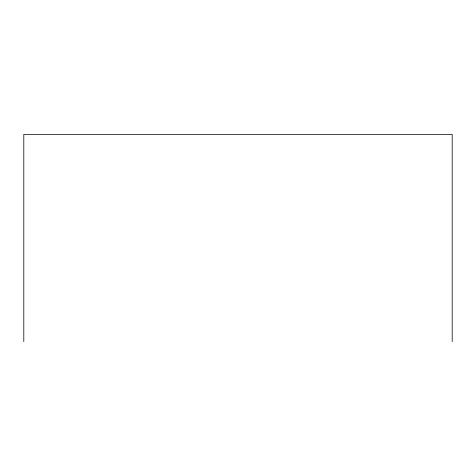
<?xml version="1.0" encoding="UTF-8"?>
<svg xmlns="http://www.w3.org/2000/svg" width="476" height="476" viewBox="0 0 476 476"><rect width="100%" height="100%" fill="white"/><g stroke="black" fill="none" stroke-linecap="round" stroke-linejoin="round"><path stroke-width="0.71" d="M452.2 341.584L452.2 134.416L23.8 134.416L23.8 341.584"/></g></svg>
